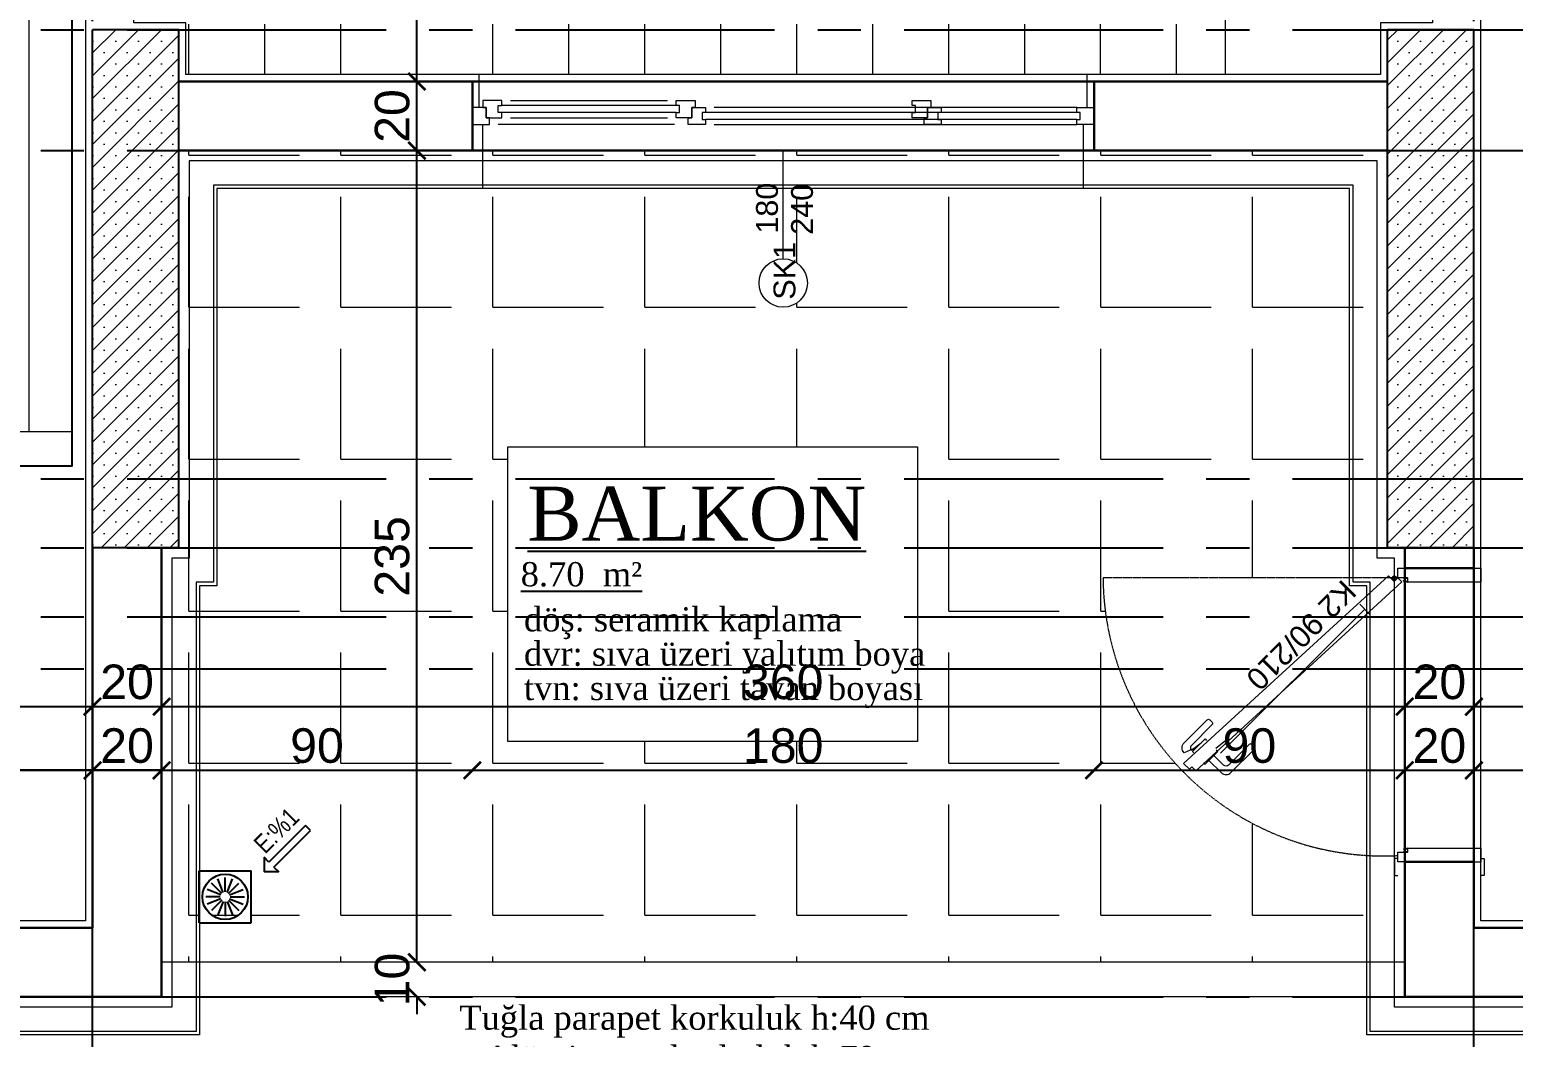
# Model space of a CAD drawing. Header units: millimetres. Extents: x 2778 to 13672, y 1832 to 5175.
# Drawn here: x 5573.4 to 6003, y 2608.5 to 2900.2 of the extents above; entities that cross this region are included whole.
import ezdxf

# ---------------------------------------------------------------- set-up
doc = ezdxf.new("R2010")
doc.units = ezdxf.units.MM
for name, pattern in [('CENTER2', [112.5, 75, -12.5, 12.5, -12.5]), ('DASHDOT2', [12.7, 6.35, -3.175, 0, -3.175]), ('DOTX2', [0.5, 0, -0.5])]:
    doc.linetypes.add(name, pattern=pattern)
for name, color, linetype in [('7-DCR-FRN', 8, 'Continuous'), ('Panel', 7, 'Continuous'), ('Yazi', 7, 'Continuous')]:
    doc.layers.add(name, color=color, linetype=linetype)
for name, color, linetype, lineweight in [('aks', 251, 'DASHDOT2', 35), ('duvar', 232, 'Continuous', 30), ('görünüş', 201, 'Continuous', 18), ('ince', 37, 'Continuous', 0), ('iz', 1, 'DOTX2', 20), ('kapı', 3, 'Continuous', 18), ('pencere', 4, 'Continuous', 18), ('sıva dış', 30, 'Continuous', 9), ('sıva iç', 21, 'Continuous', 0), ('tefriş', 252, 'Continuous', 5), ('yalıtım', 107, 'Continuous', 0), ('yazı', 11, 'Continuous', 20), ('z - tarama', 251, 'Continuous', 18), ('ölçü dış', 192, 'Continuous', 20), ('ÖLÇÜ İÇ', 7, 'Continuous', 9)]:
    doc.layers.add(name, color=color, linetype=linetype, lineweight=lineweight)
doc.styles.get("Standard").update_dxf_attribs({"font": 'arial.ttf'})
doc.styles.add('swis', font='swissc.ttf', dxfattribs={"height": 10})
doc.styles.add('Times roman', font='times.ttf')
doc.dimstyles.new('zulay iç ölçü', dxfattribs={"dimtxt": 10, "dimasz": 5, "dimexe": 0.18, "dimexo": 0, "dimgap": 2, "dimtad": 3, "dimdec": 0, "dimzin": 0, "dimdsep": 46, "dimtxsty": 'Standard', "dimblk": 'ARCHTICK', "dimcen": 0.09, "dimse1": 1, "dimse2": 1, "dimadec": 0, "dimazin": 0, "dimtfac": 1, "dimtdec": 0, "dimtix": 1, "dimtofl": 0, "dimtmove": 0, "dimatfit": 3, "dimldrblk": 'ARCHTICK', "dimfxl": 1, "dimtolj": 1, "dimtzin": 0, "dimarcsym": 0})
pattern_1 = [(45, (0, 0), (-3.314563, 3.314563), []), (45, (3.3146, 0), (-3.314563, 3.314563), [0, -4.6875])]

# ---------------------------------------------------------------- blocks, each defined once
blk = doc.blocks.new('IDE242Entity394')
at = {"layer": 'Panel', "linetype": 'Continuous', "lineweight": 5}
h = blk.add_hatch(dxfattribs=at)
h.set_pattern_fill('SACNCR', color=163, scale=50, style=0)
h.set_pattern_definition(pattern_1)
h.paths.add_polyline_path([(2440, 260), (2440, 410), (2465, 410), (2465, 260)])
blk = doc.blocks.new('IDE242Entity395')
at = {"layer": 'Panel', "color": 164, "linetype": 'Continuous', "lineweight": -3}
blk.add_lwpolyline([(2465, 260), (2440, 260)], dxfattribs=at)
blk = doc.blocks.new('IDE242Entity396')
at = {"layer": 'Panel', "color": 164, "linetype": 'Continuous', "lineweight": -3}
blk.add_lwpolyline([(2465, 260), (2465, 410)], dxfattribs=at)
blk = doc.blocks.new('IDE242Entity397')
at = {"layer": 'Panel', "color": 164, "linetype": 'Continuous', "lineweight": -3}
blk.add_lwpolyline([(2465, 410), (2440, 410)], dxfattribs=at)
blk = doc.blocks.new('IDE242Entity398')
at = {"layer": 'Panel', "color": 164, "linetype": 'Continuous', "lineweight": -3}
blk.add_lwpolyline([(2440, 260), (2440, 410)], dxfattribs=at)
blk = doc.blocks.new('IDE242Entity471')
at = {"layer": 'Panel', "linetype": 'Continuous', "lineweight": 5}
h = blk.add_hatch(dxfattribs=at)
h.set_pattern_fill('SACNCR', color=163, scale=50, style=0)
h.set_pattern_definition(pattern_1)
h.paths.add_polyline_path([(2815, 260), (2815, 410), (2840, 410), (2840, 260)])
blk = doc.blocks.new('IDE242Entity472')
at = {"layer": 'Panel', "color": 164, "linetype": 'Continuous', "lineweight": -3}
blk.add_lwpolyline([(2840, 260), (2815, 260)], dxfattribs=at)
blk = doc.blocks.new('IDE242Entity473')
at = {"layer": 'Panel', "color": 164, "linetype": 'Continuous', "lineweight": -3}
blk.add_lwpolyline([(2840, 260), (2840, 410)], dxfattribs=at)
blk = doc.blocks.new('IDE242Entity474')
at = {"layer": 'Panel', "color": 164, "linetype": 'Continuous', "lineweight": -3}
blk.add_lwpolyline([(2840, 410), (2815, 410)], dxfattribs=at)
blk = doc.blocks.new('IDE242Entity475')
at = {"layer": 'Panel', "color": 164, "linetype": 'Continuous', "lineweight": -3}
blk.add_lwpolyline([(2815, 260), (2815, 410)], dxfattribs=at)
blk = doc.blocks.new('sadsfsfsf')
at = {"layer": 'ince'}
for p, q in [((0.7, 0), (-0.7, 0)), ((0, 0.7), (0, -0.7))]:
    blk.add_line(p, q, dxfattribs=at)
for radius in [0.6, 0.45]:
    blk.add_circle((0, 0), radius, dxfattribs=at)
blk = doc.blocks.new('WER')
at = {"layer": 'duvar'}
for p, q in [((1010123.06, -373432.25), (1010103.06, -373432.25)), ((1010123.06, -373517.25), (1010103.06, -373517.25))]:
    blk.add_line(p, q, dxfattribs=at)
at = {"layer": 'ince'}
blk.add_line((1010091.45, -373444.09), (1010049.71, -373485.83), dxfattribs=at)
for points in [[(1010103.96, -373436.25), (1010103.96, -373435.3, 0.414214), (1010103.71, -373435.05), (1010102.66, -373435.05), (1010102.66, -373435.2, -0.170049), (1010102.81, -373435.14), (1010103.62, -373435.14, -0.414214), (1010103.87, -373435.39), (1010103.87, -373435.81, -0.482314), (1010103.56, -373436.05), (1010102.76, -373435.87, -0.112206), (1010102.66, -373435.82), (1010102.66, -373435.95)], [(1010044.08, -373482.78), (1010042.67, -373484.19), (1010039.14, -373485.66, -0.414214), (1010039.14, -373482.83), (1010045.85, -373476.11, -0.414214), (1010046.56, -373476.11), (1010047.27, -373476.82, -0.414214), (1010047.27, -373477.52), (1010041.26, -373483.53, 0.414214), (1010041.26, -373484.95)], [(1010047.76, -373486.45), (1010046.35, -373487.87), (1010049.88, -373491.4, 0.414214), (1010052.71, -373491.4), (1010059.43, -373484.69, 0.414214), (1010059.43, -373483.98), (1010058.72, -373483.27, 0.414214), (1010058.01, -373483.27), (1010052, -373489.28, -0.414214), (1010050.59, -373489.28)], [(1010103.96, -373514.2), (1010103.96, -373513.25), (1010102.66, -373513.55), (1010102.66, -373513.68, -0.112206), (1010102.76, -373513.63), (1010103.56, -373513.44, -0.482314), (1010103.87, -373513.69), (1010103.87, -373514.1, -0.414214), (1010103.62, -373514.35), (1010102.81, -373514.35, -0.170049), (1010102.66, -373514.3), (1010102.66, -373514.45), (1010103.71, -373514.45, 0.414214)]]:
    blk.add_lwpolyline(points, format="xyb", close=True, dxfattribs=at)
for points in [[(1010041.97, -373485.74), (1010041.55, -373485.31), (1010045.21, -373481.66), (1010045.63, -373482.08)], [(1010044.8, -373488.56), (1010045.23, -373488.99), (1010048.88, -373485.33), (1010048.46, -373484.91)]]:
    blk.add_lwpolyline(points, dxfattribs=at)
for points in [[(1010101.06, -373516.25), (1010100.31, -373516.25, 0.414214), (1010100.06, -373516.5), (1010100.06, -373521, 0.414214), (1010100.31, -373521.25), (1010101.06, -373521.25)], [(1010125.06, -373516.25), (1010125.81, -373516.25, -0.414214), (1010126.06, -373516.5), (1010126.06, -373521, -0.414214), (1010125.81, -373521.25), (1010125.06, -373521.25)]]:
    blk.add_lwpolyline(points, format="xyb", dxfattribs=at)
at = {"layer": 'iz', "ltscale": 0.1}
for p, q in [((1010103.06, -373432.25), (1010103.06, -373517.25)), ((1010123.06, -373432.25), (1010123.06, -373517.25)), ((1010101.06, -373435.05), (1010015.66, -373435.05))]:
    blk.add_line(p, q, dxfattribs=at)
blk.add_arc((1010096.92, -373434.29), 81.26, 180.5341, 272.9206, dxfattribs=at)
at = {"layer": 'kapı'}
for p, q in [((1010092.86, -373445.51), (1010090.03, -373442.68)), ((1010051.13, -373482.24), (1010048.3, -373484.41))]:
    blk.add_line(p, q, dxfattribs=at)
for points in [[(1010125.06, -373432.25), (1010125.06, -373436.25), (1010103.96, -373436.25), (1010103.96, -373435.3, 0.414214), (1010103.71, -373435.05), (1010101.06, -373435.05), (1010101.06, -373432.25), (1010101.06, -373432.25)], [(1010101.06, -373517.25), (1010101.06, -373514.45), (1010103.71, -373514.45, 0.414214), (1010103.96, -373514.2), (1010103.96, -373513.25), (1010125.06, -373513.25), (1010125.06, -373517.25)]]:
    blk.add_lwpolyline(points, format="xyb", dxfattribs=at)
blk.add_lwpolyline([(1010101.06, -373435.05), (1010100, -373436.11), (1010098.3, -373434.41), (1010038.97, -373488.74), (1010040.67, -373490.44), (1010041.38, -373489.73), (1010042.51, -373490.86), (1010102.19, -373436.18), (1010101.06, -373435.05)], dxfattribs=at)
at = {"layer": 'sıva iç'}
for p, q in [((1010101.06, -373432.25), (1010103.06, -373432.25)), ((1010123.06, -373432.25), (1010125.06, -373432.25)), ((1010103.06, -373517.25), (1010101.06, -373517.25)), ((1010123.06, -373517.25), (1010125.06, -373517.25))]:
    blk.add_line(p, q, dxfattribs=at)
at = {"layer": 'ölçü dış'}
blk.add_line((1010103.06, -373432.25), (1010123.06, -373432.25), dxfattribs=at)
at = {"layer": 'ince', "rotation": 270}
blk.add_blockref('sadsfsfsf', (1010100, -373435.05), dxfattribs=at)
at = {"layer": 'yazı'}
blk.add_text('K2 90/210', height=6.328, rotation=225, dxfattribs=at).set_placement((1010085.08, -373435.16))
blk = doc.blocks.new('FGFS')
at = {"layer": 'duvar'}
for p, q in [((857019.82, -390681.05), (857039.82, -390681.05)), ((857019.82, -390861.05), (857039.82, -390861.05))]:
    blk.add_line(p, q, dxfattribs=at)
at = {"layer": 'ince'}
for p, q in [((857027.32, -390739.55), (857027.32, -390688.55)), ((857029.32, -390692.05), (857029.32, -390737.55)), ((857034.32, -390692.05), (857034.32, -390737.55)), ((857027.32, -390751.05), (857027.32, -390856.05)), ((857032.32, -390856.05), (857032.32, -390751.05))]:
    blk.add_line(p, q, dxfattribs=at)
for points in [[(857030.82, -390740.05), (857030.82, -390689.55)], [(857032.82, -390740.05), (857032.82, -390689.55)], [(857028.82, -390856.05), (857028.82, -390748.55)], [(857030.82, -390856.05), (857030.82, -390748.55)]]:
    blk.add_lwpolyline(points, dxfattribs=at)
at = {"layer": 'iz', "ltscale": 0.1}
for p, q in [((857019.82, -390681.05), (857019.82, -390861.05)), ((857039.82, -390861.05), (857039.82, -390681.05))]:
    blk.add_line(p, q, dxfattribs=at)
at = {"layer": 'pencere'}
for points in [[(857027.32, -390681.05), (857027.32, -390686.05), (857029.32, -390686.05), (857029.32, -390685.05), (857032.32, -390685.05), (857032.32, -390681.05)], [(857030.82, -390748.55), (857030.82, -390747.55), (857028.82, -390747.55), (857028.82, -390748.55), (857027.32, -390748.55), (857027.32, -390743.55), (857029.32, -390743.55), (857029.32, -390744.55), (857032.32, -390744.55), (857032.32, -390748.55), (857030.82, -390748.55)], [(857030.82, -390816.84), (857030.82, -390815.84), (857028.82, -390815.84), (857028.82, -390816.84), (857027.32, -390816.84), (857027.32, -390811.84), (857029.32, -390811.84), (857029.32, -390812.84), (857032.32, -390812.84), (857032.32, -390816.84), (857030.82, -390816.84)], [(857027.32, -390861.05), (857027.32, -390856.05), (857027.32, -390856.05), (857028.82, -390856.05), (857028.82, -390857.05), (857030.82, -390857.05), (857030.82, -390856.05), (857032.32, -390856.05), (857032.32, -390856.05), (857032.32, -390861.05)]]:
    blk.add_lwpolyline(points, dxfattribs=at)
for points in [[(857032.32, -390684.05), (857032.32, -390685.05), (857029.32, -390685.05), (857029.32, -390689.55), (857030.82, -390689.55), (857030.82, -390688.55), (857032.82, -390688.55), (857032.82, -390689.55), (857034.32, -390689.55), (857034.32, -390684.05)], [(857032.32, -390745.55), (857032.32, -390744.55), (857029.32, -390744.55), (857029.32, -390740.05), (857030.82, -390740.05), (857030.82, -390741.05), (857032.82, -390741.05), (857032.82, -390740.05), (857034.32, -390740.05), (857034.32, -390745.55)], [(857032.32, -390813.84), (857032.32, -390812.84), (857029.32, -390812.84), (857029.32, -390808.35), (857030.82, -390808.35), (857030.82, -390809.35), (857032.82, -390809.35), (857032.82, -390808.35), (857034.32, -390808.35), (857034.32, -390813.84)]]:
    blk.add_lwpolyline(points, close=True, dxfattribs=at)
at = {"layer": 'sıva dış'}
for p, q in [((857008.82, -390684.05), (857027.32, -390684.05)), ((857008.82, -390858.05), (857027.32, -390858.05))]:
    blk.add_line(p, q, dxfattribs=at)
at = {"layer": 'sıva iç'}
for p, q in [((857032.32, -390683.05), (857041.82, -390683.05)), ((857032.32, -390859.05), (857041.82, -390859.05))]:
    blk.add_line(p, q, dxfattribs=at)
at = {"layer": 'yazı'}
blk.add_line((856988.47, -390771.05), (857019.82, -390771.05), dxfattribs=at)
blk.add_circle((856981.47, -390771.05), 7, dxfattribs=at)
for s, p in [('180', (856995.76, -390769.51)), ('SK1', (856976.65, -390774.58)), ('240', (856995.44, -390779.66))]:
    blk.add_text(s, height=6.328, dxfattribs=at).set_placement(p)
blk = doc.blocks.new('eğim çizgisi')
at = {"layer": 'Yazi'}
for p, q in [((1343.11, 4120.2), (1332.51, 4109.59)), ((1344.53, 4118.78), (1343.11, 4120.2)), ((1333.92, 4108.18), (1344.53, 4118.78)), ((1331.09, 4111.01), (1331.09, 4106.76)), ((1332.51, 4109.59), (1331.09, 4111.01)), ((1333.92, 4108.18), (1335.34, 4106.76)), ((1312.34, 4092.04), (1312.34, 4107.04)), ((1312.34, 4107.04), (1327.34, 4107.04)), ((1318.85, 4100.54), (1315.87, 4103.52)), ((1319.31, 4100.84), (1317.69, 4104.74)), ((1319.84, 4100.95), (1319.84, 4105.17)), ((1320.38, 4100.84), (1322, 4104.74)), ((1320.84, 4100.54), (1323.82, 4103.52)), ((1327.34, 4092.04), (1327.34, 4107.04)), ((1335.34, 4106.76), (1331.09, 4106.76)), ((1318.44, 4099.54), (1314.22, 4099.54)), ((1318.54, 4100.08), (1314.65, 4101.7)), ((1318.54, 4099.01), (1314.65, 4097.39)), ((1321.14, 4100.08), (1325.04, 4101.7)), ((1321.14, 4099.01), (1325.04, 4097.39)), ((1321.25, 4099.54), (1325.47, 4099.54)), ((1318.85, 4098.55), (1315.87, 4095.57)), ((1319.31, 4098.24), (1317.69, 4094.35)), ((1319.84, 4098.14), (1319.84, 4093.92)), ((1320.38, 4098.24), (1322, 4094.35)), ((1320.84, 4098.55), (1323.82, 4095.57)), ((1312.34, 4092.04), (1327.34, 4092.04))]:
    blk.add_line(p, q, dxfattribs=at)
blk.add_circle((1319.84, 4099.54), 6.56, dxfattribs=at)
at = {"layer": 'Yazi', "style": 'swis'}
blk.add_text('E:%%%1', height=5.335, rotation=45, dxfattribs=at).set_placement((1331.42, 4111.73))
blk = doc.blocks.new('*U27')
at = {"layer": '7-DCR-FRN'}
blk.add_lwpolyline([(0, 10), (160, 10), (160, 75), (0, 75)], close=True, dxfattribs=at)
at = {"layer": '7-DCR-FRN', "lineweight": 9, "flags": 128}
blk.add_lwpolyline([(0, 10), (160, 10), (160, 75), (0, 75)], close=True, dxfattribs=at)
blk.add_lwpolyline([(0, 10), (160, 10), (160, 75), (0, 75)], close=True, dxfattribs=at)
for points in [[(10, 55), (10, 75)], [(150, 75), (150, 75), (150, 55), (150, 55)], [(150, 62.5), (10, 62.5)], [(150, 55), (10, 55)], [(15, 55), (15, 10)], [(80, 10), (80, 55)], [(145, 55), (145, 10)]]:
    blk.add_lwpolyline(points, dxfattribs=at)
blk = doc.blocks.new('_ArchTick')
at = {"color": 0, "linetype": 'ByBlock', "const_width": 0.15}
blk.add_lwpolyline([(-0.5, -0.5), (0.5, 0.5)], dxfattribs=at)
blk = doc.blocks.new('*D2417')
at = {"layer": 'Defpoints', "color": 0, "transparency": 16777216}
for p in [(5611.58, 2693.01), (4706.58, 2685.8), (4706.58, 2640.23)]:
    blk.add_point(p, dxfattribs=at)
at = {"layer": 'ÖLÇÜ İÇ', "color": 0, "lineweight": -2, "transparency": 16777216}
blk.add_line((5611.58, 2685.8), (4706.58, 2685.8), dxfattribs=at)
at = {"layer": 'ÖLÇÜ İÇ', "color": 0, "lineweight": -2, "transparency": 16777216, "xscale": 5, "yscale": 5, "zscale": 5, "rotation": 180}
blk.add_blockref('_ArchTick', (4706.58, 2685.8), dxfattribs=at)
at = {"layer": 'ÖLÇÜ İÇ', "color": 0, "lineweight": -2, "transparency": 16777216, "xscale": 5, "yscale": 5, "zscale": 5}
blk.add_blockref('_ArchTick', (5611.58, 2685.8), dxfattribs=at)
at = {"layer": 'ÖLÇÜ İÇ', "color": 0, "transparency": 16777216, "insert": (5159.08, 2692.9), "char_height": 10, "attachment_point": 5}
blk.add_mtext('\\A1;905', dxfattribs=at)
blk = doc.blocks.new('*D2427')
at = {"layer": 'Defpoints', "color": 0, "transparency": 16777216}
for p in [(5591.58, 2685.8), (5591.58, 2685.8), (5511.58, 2640.23)]:
    blk.add_point(p, dxfattribs=at)
at = {"layer": 'ÖLÇÜ İÇ', "color": 0, "lineweight": -2, "transparency": 16777216}
blk.add_line((5511.58, 2685.8), (5591.58, 2685.8), dxfattribs=at)
at = {"layer": 'ÖLÇÜ İÇ', "color": 0, "lineweight": -2, "transparency": 16777216, "xscale": 5, "yscale": 5, "zscale": 5, "rotation": 180}
blk.add_blockref('_ArchTick', (5511.58, 2685.8), dxfattribs=at)
at = {"layer": 'ÖLÇÜ İÇ', "color": 0, "lineweight": -2, "transparency": 16777216, "xscale": 5, "yscale": 5, "zscale": 5}
blk.add_blockref('_ArchTick', (5591.58, 2685.8), dxfattribs=at)
at = {"layer": 'ÖLÇÜ İÇ', "color": 0, "transparency": 16777216, "insert": (5551.58, 2692.9), "char_height": 10, "attachment_point": 5}
blk.add_mtext('\\A1;80', dxfattribs=at)
blk = doc.blocks.new('*D2428')
at = {"layer": 'Defpoints', "color": 0, "transparency": 16777216}
for p in [(5591.58, 2685.8), (5611.58, 2685.8), (5611.58, 2685.23)]:
    blk.add_point(p, dxfattribs=at)
at = {"layer": 'ÖLÇÜ İÇ', "color": 0, "lineweight": -2, "transparency": 16777216}
blk.add_line((5591.58, 2685.8), (5611.58, 2685.8), dxfattribs=at)
at = {"layer": 'ÖLÇÜ İÇ', "color": 0, "lineweight": -2, "transparency": 16777216, "xscale": 5, "yscale": 5, "zscale": 5, "rotation": 180}
blk.add_blockref('_ArchTick', (5591.58, 2685.8), dxfattribs=at)
at = {"layer": 'ÖLÇÜ İÇ', "color": 0, "lineweight": -2, "transparency": 16777216, "xscale": 5, "yscale": 5, "zscale": 5}
blk.add_blockref('_ArchTick', (5611.58, 2685.8), dxfattribs=at)
at = {"layer": 'ÖLÇÜ İÇ', "color": 0, "transparency": 16777216, "insert": (5601.58, 2692.9), "char_height": 10, "attachment_point": 5}
blk.add_mtext('\\A1;20', dxfattribs=at)
blk = doc.blocks.new('*D2429')
at = {"layer": 'Defpoints', "color": 0, "transparency": 16777216}
for p in [(5701.58, 2865.23), (5611.58, 2685.23), (5701.58, 2685.8)]:
    blk.add_point(p, dxfattribs=at)
at = {"layer": 'ÖLÇÜ İÇ', "color": 0, "lineweight": -2, "transparency": 16777216}
blk.add_line((5611.58, 2685.8), (5701.58, 2685.8), dxfattribs=at)
at = {"layer": 'ÖLÇÜ İÇ', "color": 0, "lineweight": -2, "transparency": 16777216, "xscale": 5, "yscale": 5, "zscale": 5, "rotation": 180}
blk.add_blockref('_ArchTick', (5611.58, 2685.8), dxfattribs=at)
at = {"layer": 'ÖLÇÜ İÇ', "color": 0, "lineweight": -2, "transparency": 16777216, "xscale": 5, "yscale": 5, "zscale": 5}
blk.add_blockref('_ArchTick', (5701.58, 2685.8), dxfattribs=at)
at = {"layer": 'ÖLÇÜ İÇ', "color": 0, "transparency": 16777216, "insert": (5656.58, 2692.9), "char_height": 10, "attachment_point": 5}
blk.add_mtext('\\A1;90', dxfattribs=at)
blk = doc.blocks.new('*D2430')
at = {"layer": 'Defpoints', "color": 0, "transparency": 16777216}
for p in [(5701.58, 2865.23), (5881.58, 2865.23), (5881.58, 2685.8)]:
    blk.add_point(p, dxfattribs=at)
at = {"layer": 'ÖLÇÜ İÇ', "color": 0, "lineweight": -2, "transparency": 16777216}
blk.add_line((5701.58, 2685.8), (5881.58, 2685.8), dxfattribs=at)
at = {"layer": 'ÖLÇÜ İÇ', "color": 0, "lineweight": -2, "transparency": 16777216, "xscale": 5, "yscale": 5, "zscale": 5, "rotation": 180}
blk.add_blockref('_ArchTick', (5701.58, 2685.8), dxfattribs=at)
at = {"layer": 'ÖLÇÜ İÇ', "color": 0, "lineweight": -2, "transparency": 16777216, "xscale": 5, "yscale": 5, "zscale": 5}
blk.add_blockref('_ArchTick', (5881.58, 2685.8), dxfattribs=at)
at = {"layer": 'ÖLÇÜ İÇ', "color": 0, "transparency": 16777216, "insert": (5791.58, 2692.9), "char_height": 10, "attachment_point": 5}
blk.add_mtext('\\A1;180', dxfattribs=at)
blk = doc.blocks.new('*D2431')
at = {"layer": 'Defpoints', "color": 0, "transparency": 16777216}
for p in [(5881.58, 2865.23), (5971.58, 2685.8), (5971.58, 2685.8)]:
    blk.add_point(p, dxfattribs=at)
at = {"layer": 'ÖLÇÜ İÇ', "color": 0, "lineweight": -2, "transparency": 16777216}
blk.add_line((5881.58, 2685.8), (5971.58, 2685.8), dxfattribs=at)
at = {"layer": 'ÖLÇÜ İÇ', "color": 0, "lineweight": -2, "transparency": 16777216, "xscale": 5, "yscale": 5, "zscale": 5, "rotation": 180}
blk.add_blockref('_ArchTick', (5881.58, 2685.8), dxfattribs=at)
at = {"layer": 'ÖLÇÜ İÇ', "color": 0, "lineweight": -2, "transparency": 16777216, "xscale": 5, "yscale": 5, "zscale": 5}
blk.add_blockref('_ArchTick', (5971.58, 2685.8), dxfattribs=at)
at = {"layer": 'ÖLÇÜ İÇ', "color": 0, "transparency": 16777216, "insert": (5926.58, 2692.9), "char_height": 10, "attachment_point": 5}
blk.add_mtext('\\A1;90', dxfattribs=at)
blk = doc.blocks.new('*D2432')
at = {"layer": 'Defpoints', "color": 0, "transparency": 16777216}
for p in [(5971.58, 2685.8), (5991.58, 2685.8), (5991.58, 2685.8)]:
    blk.add_point(p, dxfattribs=at)
at = {"layer": 'ÖLÇÜ İÇ', "color": 0, "lineweight": -2, "transparency": 16777216}
blk.add_line((5971.58, 2685.8), (5991.58, 2685.8), dxfattribs=at)
at = {"layer": 'ÖLÇÜ İÇ', "color": 0, "lineweight": -2, "transparency": 16777216, "xscale": 5, "yscale": 5, "zscale": 5, "rotation": 180}
blk.add_blockref('_ArchTick', (5971.58, 2685.8), dxfattribs=at)
at = {"layer": 'ÖLÇÜ İÇ', "color": 0, "lineweight": -2, "transparency": 16777216, "xscale": 5, "yscale": 5, "zscale": 5}
blk.add_blockref('_ArchTick', (5991.58, 2685.8), dxfattribs=at)
at = {"layer": 'ÖLÇÜ İÇ', "color": 0, "transparency": 16777216, "insert": (5981.58, 2692.9), "char_height": 10, "attachment_point": 5}
blk.add_mtext('\\A1;20', dxfattribs=at)
blk = doc.blocks.new('*D2433')
at = {"layer": 'Defpoints', "color": 0, "transparency": 16777216}
for p in [(5991.58, 2685.8), (6101.58, 2685.8), (6101.58, 2640.23)]:
    blk.add_point(p, dxfattribs=at)
at = {"layer": 'ÖLÇÜ İÇ', "color": 0, "lineweight": -2, "transparency": 16777216}
blk.add_line((5991.58, 2685.8), (6101.58, 2685.8), dxfattribs=at)
at = {"layer": 'ÖLÇÜ İÇ', "color": 0, "lineweight": -2, "transparency": 16777216, "xscale": 5, "yscale": 5, "zscale": 5, "rotation": 180}
blk.add_blockref('_ArchTick', (5991.58, 2685.8), dxfattribs=at)
at = {"layer": 'ÖLÇÜ İÇ', "color": 0, "lineweight": -2, "transparency": 16777216, "xscale": 5, "yscale": 5, "zscale": 5}
blk.add_blockref('_ArchTick', (6101.58, 2685.8), dxfattribs=at)
at = {"layer": 'ÖLÇÜ İÇ', "color": 0, "transparency": 16777216, "insert": (6046.58, 2692.9), "char_height": 10, "attachment_point": 5}
blk.add_mtext('\\A1;110', dxfattribs=at)
blk = doc.blocks.new('*D2442')
at = {"layer": 'Defpoints', "color": 0, "transparency": 16777216}
for p in [(5251.58, 2704.24), (5591.58, 2704.24), (5591.58, 2704.24)]:
    blk.add_point(p, dxfattribs=at)
at = {"layer": 'ÖLÇÜ İÇ', "color": 0, "lineweight": -2, "transparency": 16777216}
blk.add_line((5251.58, 2704.24), (5591.58, 2704.24), dxfattribs=at)
at = {"layer": 'ÖLÇÜ İÇ', "color": 0, "lineweight": -2, "transparency": 16777216, "xscale": 5, "yscale": 5, "zscale": 5, "rotation": 180}
blk.add_blockref('_ArchTick', (5251.58, 2704.24), dxfattribs=at)
at = {"layer": 'ÖLÇÜ İÇ', "color": 0, "lineweight": -2, "transparency": 16777216, "xscale": 5, "yscale": 5, "zscale": 5}
blk.add_blockref('_ArchTick', (5591.58, 2704.24), dxfattribs=at)
at = {"layer": 'ÖLÇÜ İÇ', "color": 0, "transparency": 16777216, "insert": (5421.58, 2711.35), "char_height": 10, "attachment_point": 5}
blk.add_mtext('\\A1;340', dxfattribs=at)
blk = doc.blocks.new('*D2443')
at = {"layer": 'Defpoints', "color": 0, "transparency": 16777216}
for p in [(5591.58, 2704.24), (5611.58, 2704.24), (5611.58, 2704.24)]:
    blk.add_point(p, dxfattribs=at)
at = {"layer": 'ÖLÇÜ İÇ', "color": 0, "lineweight": -2, "transparency": 16777216}
blk.add_line((5591.58, 2704.24), (5611.58, 2704.24), dxfattribs=at)
at = {"layer": 'ÖLÇÜ İÇ', "color": 0, "lineweight": -2, "transparency": 16777216, "xscale": 5, "yscale": 5, "zscale": 5, "rotation": 180}
blk.add_blockref('_ArchTick', (5591.58, 2704.24), dxfattribs=at)
at = {"layer": 'ÖLÇÜ İÇ', "color": 0, "lineweight": -2, "transparency": 16777216, "xscale": 5, "yscale": 5, "zscale": 5}
blk.add_blockref('_ArchTick', (5611.58, 2704.24), dxfattribs=at)
at = {"layer": 'ÖLÇÜ İÇ', "color": 0, "transparency": 16777216, "insert": (5601.58, 2711.35), "char_height": 10, "attachment_point": 5}
blk.add_mtext('\\A1;20', dxfattribs=at)
blk = doc.blocks.new('*D2444')
at = {"layer": 'Defpoints', "color": 0, "transparency": 16777216}
for p in [(5611.58, 2704.24), (5971.58, 2704.24), (5971.58, 2704.24)]:
    blk.add_point(p, dxfattribs=at)
at = {"layer": 'ÖLÇÜ İÇ', "color": 0, "lineweight": -2, "transparency": 16777216}
blk.add_line((5611.58, 2704.24), (5971.58, 2704.24), dxfattribs=at)
at = {"layer": 'ÖLÇÜ İÇ', "color": 0, "lineweight": -2, "transparency": 16777216, "xscale": 5, "yscale": 5, "zscale": 5, "rotation": 180}
blk.add_blockref('_ArchTick', (5611.58, 2704.24), dxfattribs=at)
at = {"layer": 'ÖLÇÜ İÇ', "color": 0, "lineweight": -2, "transparency": 16777216, "xscale": 5, "yscale": 5, "zscale": 5}
blk.add_blockref('_ArchTick', (5971.58, 2704.24), dxfattribs=at)
at = {"layer": 'ÖLÇÜ İÇ', "color": 0, "transparency": 16777216, "insert": (5791.58, 2711.35), "char_height": 10, "attachment_point": 5}
blk.add_mtext('\\A1;360', dxfattribs=at)
blk = doc.blocks.new('*D2445')
at = {"layer": 'Defpoints', "color": 0, "transparency": 16777216}
for p in [(5971.58, 2704.24), (5991.58, 2704.24), (5991.58, 2701.82)]:
    blk.add_point(p, dxfattribs=at)
at = {"layer": 'ÖLÇÜ İÇ', "color": 0, "lineweight": -2, "transparency": 16777216}
blk.add_line((5971.58, 2704.24), (5991.58, 2704.24), dxfattribs=at)
at = {"layer": 'ÖLÇÜ İÇ', "color": 0, "lineweight": -2, "transparency": 16777216, "xscale": 5, "yscale": 5, "zscale": 5, "rotation": 180}
blk.add_blockref('_ArchTick', (5971.58, 2704.24), dxfattribs=at)
at = {"layer": 'ÖLÇÜ İÇ', "color": 0, "lineweight": -2, "transparency": 16777216, "xscale": 5, "yscale": 5, "zscale": 5}
blk.add_blockref('_ArchTick', (5991.58, 2704.24), dxfattribs=at)
at = {"layer": 'ÖLÇÜ İÇ', "color": 0, "transparency": 16777216, "insert": (5981.58, 2711.35), "char_height": 10, "attachment_point": 5}
blk.add_mtext('\\A1;20', dxfattribs=at)
blk = doc.blocks.new('*D2446')
at = {"layer": 'Defpoints', "color": 0, "transparency": 16777216}
for p in [(6391.58, 2704.24), (6391.58, 2704.24), (5991.58, 2701.82)]:
    blk.add_point(p, dxfattribs=at)
at = {"layer": 'ÖLÇÜ İÇ', "color": 0, "lineweight": -2, "transparency": 16777216}
blk.add_line((5991.58, 2704.24), (6391.58, 2704.24), dxfattribs=at)
at = {"layer": 'ÖLÇÜ İÇ', "color": 0, "lineweight": -2, "transparency": 16777216, "xscale": 5, "yscale": 5, "zscale": 5, "rotation": 180}
blk.add_blockref('_ArchTick', (5991.58, 2704.24), dxfattribs=at)
at = {"layer": 'ÖLÇÜ İÇ', "color": 0, "lineweight": -2, "transparency": 16777216, "xscale": 5, "yscale": 5, "zscale": 5}
blk.add_blockref('_ArchTick', (6391.58, 2704.24), dxfattribs=at)
at = {"layer": 'ÖLÇÜ İÇ', "color": 0, "transparency": 16777216, "insert": (6191.58, 2711.35), "char_height": 10, "attachment_point": 5}
blk.add_mtext('\\A1;400', dxfattribs=at)
blk = doc.blocks.new('*D2524')
at = {"layer": 'Defpoints', "color": 0, "transparency": 16777216}
for p in [(5685.49, 2630.23), (5686.83, 2630.23), (5686.83, 2620.23)]:
    blk.add_point(p, dxfattribs=at)
at = {"layer": 'ÖLÇÜ İÇ', "color": 0, "lineweight": -2, "transparency": 16777216}
for p, q in [((5685.49, 2630.23), (5685.49, 2635.23)), ((5685.49, 2620.23), (5685.49, 2615.23))]:
    blk.add_line(p, q, dxfattribs=at)
at = {"layer": 'ÖLÇÜ İÇ', "color": 0, "lineweight": -2, "transparency": 16777216, "xscale": 5, "yscale": 5, "zscale": 5}
for p, rotation in [((5685.49, 2630.23), 270), ((5685.49, 2620.23), 90)]:
    blk.add_blockref('_ArchTick', p, dxfattribs=dict(at, rotation=rotation))
at = {"layer": 'ÖLÇÜ İÇ', "color": 0, "transparency": 16777216, "insert": (5678.39, 2625.23), "char_height": 10, "attachment_point": 5, "rotation": 90}
blk.add_mtext('\\A1;10', dxfattribs=at)
blk = doc.blocks.new('*D2525')
at = {"layer": 'Defpoints', "color": 0, "transparency": 16777216}
for p in [(5685.49, 2865.23), (5685.49, 2865.23), (5686.83, 2630.23)]:
    blk.add_point(p, dxfattribs=at)
at = {"layer": 'ÖLÇÜ İÇ', "color": 0, "lineweight": -2, "transparency": 16777216}
blk.add_line((5685.49, 2630.23), (5685.49, 2865.23), dxfattribs=at)
at = {"layer": 'ÖLÇÜ İÇ', "color": 0, "lineweight": -2, "transparency": 16777216, "xscale": 5, "yscale": 5, "zscale": 5}
for p, rotation in [((5685.49, 2865.23), 90), ((5685.49, 2630.23), 270)]:
    blk.add_blockref('_ArchTick', p, dxfattribs=dict(at, rotation=rotation))
at = {"layer": 'ÖLÇÜ İÇ', "color": 0, "transparency": 16777216, "insert": (5678.38, 2747.73), "char_height": 10, "attachment_point": 5, "rotation": 90}
blk.add_mtext('\\A1;235', dxfattribs=at)
blk = doc.blocks.new('*D2526')
at = {"layer": 'Defpoints', "color": 0, "transparency": 16777216}
for p in [(5685.49, 2885.23), (5685.49, 2885.23), (5685.49, 2865.23)]:
    blk.add_point(p, dxfattribs=at)
at = {"layer": 'ÖLÇÜ İÇ', "color": 0, "lineweight": -2, "transparency": 16777216}
blk.add_line((5685.49, 2865.23), (5685.49, 2885.23), dxfattribs=at)
at = {"layer": 'ÖLÇÜ İÇ', "color": 0, "lineweight": -2, "transparency": 16777216, "xscale": 5, "yscale": 5, "zscale": 5}
for p, rotation in [((5685.49, 2885.23), 90), ((5685.49, 2865.23), 270)]:
    blk.add_blockref('_ArchTick', p, dxfattribs=dict(at, rotation=rotation))
at = {"layer": 'ÖLÇÜ İÇ', "color": 0, "transparency": 16777216, "insert": (5678.39, 2875.23), "char_height": 10, "attachment_point": 5, "rotation": 90}
blk.add_mtext('\\A1;20', dxfattribs=at)
blk = doc.blocks.new('*D2527')
at = {"layer": 'Defpoints', "color": 0, "transparency": 16777216}
for p in [(5685.49, 3345.23), (5685.49, 3345.23), (5685.49, 2885.23)]:
    blk.add_point(p, dxfattribs=at)
at = {"layer": 'ÖLÇÜ İÇ', "color": 0, "lineweight": -2, "transparency": 16777216}
blk.add_line((5685.49, 2885.23), (5685.49, 3345.23), dxfattribs=at)
at = {"layer": 'ÖLÇÜ İÇ', "color": 0, "lineweight": -2, "transparency": 16777216, "xscale": 5, "yscale": 5, "zscale": 5}
for p, rotation in [((5685.49, 3345.23), 90), ((5685.49, 2885.23), 270)]:
    blk.add_blockref('_ArchTick', p, dxfattribs=dict(at, rotation=rotation))
at = {"layer": 'ÖLÇÜ İÇ', "color": 0, "transparency": 16777216, "insert": (5678.39, 3115.23), "char_height": 10, "attachment_point": 5, "rotation": 90}
blk.add_mtext('\\A1;460', dxfattribs=at)

msp = doc.modelspace()

# ---------------------------------------------------------------- hatches: boundary and pattern name
at = {"layer": 'z - tarama'}
h = msp.add_hatch(dxfattribs=at)
h.set_pattern_fill('ANGLE', color=252, scale=80, style=0)
h.set_pattern_definition([(0, (-1057024.51, 410259.85), (0, 22), [16, -6]), (90, (-1057024.51, 410259.85), (-22, 1e-15), [16, -6])])
h.paths.add_polyline_path([(5734.9, 3295.23), (5698.51, 3295.23, 0.148857), (5714.08, 3342.49, 0.416778), (5714.33, 3342.23), (5719.08, 3342.23), (5719.08, 3343.23), (5734.9, 3343.23)])
h.paths.add_polyline_path([(5768.62, 3280.53), (5791.2, 3280.53), (5791.2, 3282.33), (5789.36, 3282.33), (5789.36, 3283.23), (5795.97, 3283.23), (5795.97, 3282.33), (5794.12, 3282.33), (5794.12, 3280.53), (5803.14, 3280.53), (5803.14, 3282.33), (5801.29, 3282.33), (5801.29, 3283.23), (5824.9, 3283.23), (5919.58, 3283.23), (5919.58, 3250.23), (5618.58, 3250.23), (5618.58, 3295.23), (5627.88, 3295.23), (5627.88, 3257.83, 0.191599), (5686.55, 3281.18), (5686.57, 3281.15), (5688.27, 3282.85, 0.047156), (5698.51, 3295.23), (5734.9, 3295.23), (5734.9, 3283.23), (5770.46, 3283.23), (5770.46, 3282.33), (5768.62, 3282.33)])
h.paths.add_polyline_path([(5672.49, 3295.23), (5618.58, 3295.23), (5618.58, 3343.23), (5621.08, 3343.23), (5621.08, 3342.48, 0.414214), (5621.33, 3342.23), (5625.83, 3342.23, 0.414214), (5626.08, 3342.48), (5626.08, 3343.23), (5627.88, 3343.23), (5628.94, 3342.17), (5627.25, 3340.48)])
h.paths.add_polyline_path([(5627.88, 3342.62), (5627.88, 3342.77, -0.414214), (5628.48, 3342.17), (5628.33, 3342.17, 0.414214)], flags=16)
h.paths.add_polyline_path([(5914.58, 3205.23), (5618.58, 3205.23), (5618.58, 3250.23), (5919.58, 3250.23), (5919.58, 3233.74), (5918.2, 3233.74), (5918.2, 3245.17), (5914.58, 3245.17)])
h.paths.add_polyline_path([(5919.58, 3042.75), (5917.67, 3042.75, 0.414214), (5917.17, 3042.25), (5917.17, 3013.25, 0.414214), (5917.67, 3012.75), (5919.58, 3012.75), (5919.58, 2979.39), (5917.67, 2979.39, 0.414214), (5917.17, 2978.89), (5917.17, 2949.89, 0.414214), (5917.67, 2949.39), (5919.58, 2949.39), (5919.58, 2887.23), (5618.58, 2887.23), (5618.58, 2902.23), (5603.58, 2902.23), (5603.58, 2979.57), (5623.58, 2979.57), (5625.05, 2949.5), (5662.11, 2949.51), (5663.58, 2979.57), (5688.58, 2979.57), (5690.05, 2949.51), (5727.11, 2949.51), (5728.58, 2979.58), (5743.58, 2979.58), (5743.58, 3049.58), (5728.58, 3049.58), (5727.11, 3079.64), (5690.04, 3079.64), (5688.58, 3049.57), (5663.58, 3049.57), (5662.11, 3079.64), (5625.04, 3079.64), (5623.58, 3049.57), (5603.58, 3049.57), (5603.58, 3203.23), (5618.58, 3203.23), (5618.58, 3205.23), (5914.58, 3205.23), (5914.58, 3196.6), (5918.2, 3196.6), (5918.2, 3205.23), (5919.58, 3205.23)])
h.paths.add_polyline_path([(5736.27, 3123.07), (5844.5, 3123.07), (5844.5, 3189.5), (5736.27, 3189.5)], flags=16)
h.paths.add_polyline_path([(5627.99, 3325.02), (5661.55, 3291.46), (5668.26, 3298.18), (5634.7, 3331.74)], flags=9)
h.paths.add_polyline_path([(5735.29, 3144.14), (5796.09, 3144.14), (5796.09, 3130.34), (5735.29, 3130.34)], flags=24)
h.paths.add_polyline_path([(5737.75, 3160.81), (5771.15, 3160.81), (5771.15, 3152.01), (5737.75, 3152.01)], flags=8)
h.paths.add_polyline_path([(5737.01, 3172.09), (5815.12, 3172.09), (5815.12, 3160.49), (5737.01, 3160.49)], flags=8)
h.paths.add_polyline_path([(5737.35, 3188.53), (5832.96, 3188.53), (5832.96, 3176.9), (5737.35, 3176.9)], flags=8)
h.paths.add_polyline_path([(5737.35, 3180.33), (5826.81, 3180.33), (5826.81, 3168.7), (5737.35, 3168.7)], flags=8)
at = {"layer": 'z - tarama', "true_color": 0x000000}
h = msp.add_hatch(dxfattribs=at)
h.set_pattern_fill('ANGLE', color=18, scale=160, style=0)
h.set_pattern_definition([(0, (-1057024.51, 410259.85), (0, 44), [32, -12]), (90, (-1057024.51, 410259.85), (-44, 3e-15), [32, -12])])
h.paths.add_polyline_path([(5791.58, 2865.23), (5881.58, 2865.23), (5966.58, 2865.23), (5966.58, 2770.23), (5830.48, 2770.23), (5830.48, 2779.5), (5711.85, 2779.5), (5711.85, 2770.23), (5616.58, 2770.23), (5616.58, 2865.23)])
h.paths.add_polyline_path([(5798.58, 2826.88, 1), (5784.58, 2826.88, 1)], flags=16)
h.paths.add_polyline_path([(5711.85, 2750.23), (5616.58, 2750.23), (5616.58, 2770.23), (5711.85, 2770.23)])
h.paths.add_polyline_path([(5711.85, 2730.23), (5611.58, 2730.23), (5611.58, 2750.23), (5711.85, 2750.23)])
h.paths.add_polyline_path([(5711.85, 2715.23), (5611.58, 2715.23), (5611.58, 2730.23), (5711.85, 2730.23)])
h.paths.add_polyline_path([(5711.85, 2694.13), (5830.48, 2694.13), (5830.48, 2715.23), (5888.81, 2715.23, 0.332102), (5969.58, 2661.12), (5969.58, 2660.32), (5968.58, 2660.32), (5968.58, 2655.32), (5968.83, 2655.32, -0.414214), (5968.58, 2655.57), (5968.58, 2660.07, -1), (5969.08, 2660.07), (5969.58, 2659.32), (5971.58, 2659.32), (5971.58, 2630.23), (5611.58, 2630.23), (5611.58, 2715.23), (5711.85, 2715.23)])
h.paths.add_polyline_path([(5653.27, 2669.83), (5642.66, 2659.22), (5641.25, 2660.63), (5641.25, 2656.39), (5645.49, 2656.39), (5644.07, 2657.8), (5654.68, 2668.41)], flags=16)
h.paths.add_polyline_path([(5637.5, 2656.67), (5622.5, 2656.67), (5622.5, 2641.67), (5637.5, 2641.67)], flags=16)
h.paths.add_polyline_path([(5623.43, 2649.17, 1), (5636.56, 2649.17, 1)], flags=0)
h.paths.add_polyline_path([(5888.81, 2715.23), (5830.48, 2715.23), (5830.48, 2730.23), (5885.07, 2730.23, 0.047662)])
h.paths.add_polyline_path([(5885.07, 2730.23), (5830.48, 2730.23), (5830.48, 2750.23), (5971.58, 2750.23), (5971.58, 2744.32), (5969.58, 2744.32), (5969.58, 2741.52), (5969.12, 2741.52, 1), (5967.92, 2741.52), (5967.46, 2741.52), (5966.82, 2742.15), (5966.13, 2741.52), (5884.18, 2741.52, 0.034858)])
h.paths.add_polyline_path([(5966.58, 2750.23), (5830.48, 2750.23), (5830.48, 2770.23), (5966.58, 2770.23)])
h.paths.add_polyline_path([(5791.54, 2839.6), (5791.54, 2856.47), (5801.03, 2856.47), (5801.03, 2839.6)], flags=24)
h.paths.add_polyline_path([(5781.38, 2839.28), (5781.38, 2858.26), (5790.87, 2858.26), (5790.87, 2839.28)], flags=24)
h.paths.add_polyline_path([(5786.46, 2820.48), (5786.46, 2838.41), (5795.95, 2838.41), (5795.95, 2820.48)], flags=24)
h.paths.add_polyline_path([(5635.84, 2665.16), (5647.49, 2676.81), (5653.29, 2671), (5641.64, 2659.36)], flags=24)
h.paths.add_polyline_path([(5714.17, 2752.16), (5808.94, 2752.16), (5808.94, 2738.08), (5714.17, 2738.08)], flags=9)
h.paths.add_polyline_path([(5713.79, 2736.49), (5751.73, 2736.49), (5751.73, 2725.81), (5713.79, 2725.81)], flags=9)
h.paths.add_polyline_path([(5713.52, 2725.64), (5817.41, 2725.64), (5817.41, 2701.73), (5713.52, 2701.73)], flags=9)

# ---------------------------------------------------------------- linework, layer by layer
at = {"layer": 'aks', "color": 251, "linetype": 'CENTER2', "lineweight": -3}
for points in [[(5591.58, 2140.23), (5591.58, 5100.23)], [(5991.58, 2140.23), (5991.58, 5100.23)], [(2901.58, 2900.23), (8131.58, 2900.23)], [(2901.58, 2865.23), (8131.58, 2865.23)], [(2901.58, 2770.23), (8131.58, 2770.23)], [(2901.58, 2750.23), (8131.58, 2750.23)], [(2901.58, 2730.23), (8131.58, 2730.23)], [(2901.58, 2715.23), (8131.58, 2715.23)], [(2901.58, 2620.23), (8131.58, 2620.23)]]:
    msp.add_lwpolyline(points, dxfattribs=at)
at = {"layer": 'duvar', "lineweight": 30}
for p, q in [((5966.58, 2885.23), (5616.58, 2885.23)), ((5966.58, 2865.23), (5616.58, 2865.23))]:
    msp.add_line(p, q, dxfattribs=at)
for points in [[(5611.58, 2750.23), (5611.58, 2620.23), (4611.58, 2620.23)], [(5591.58, 2750.23), (5591.58, 2640.23), (5251.58, 2640.23)], [(6411.58, 2750.23), (6411.58, 2620.23), (5971.58, 2620.23), (5971.58, 2750.23)], [(6391.58, 2750.23), (6391.58, 2640.23), (5991.58, 2640.23), (5991.58, 2750.23)]]:
    msp.add_lwpolyline(points, dxfattribs=at)
at = {"layer": 'görünüş'}
for p, q in [((5971.58, 2630.23), (5611.58, 2630.23)), ((5971.58, 2620.23), (5611.58, 2620.23))]:
    msp.add_line(p, q, dxfattribs=at)
at = {"layer": 'sıva dış'}
for p, q in [((5963.58, 2862.23), (5619.58, 2862.23)), ((5619.58, 2862.23), (5619.58, 2747.23)), ((5963.58, 2747.23), (5963.58, 2862.23)), ((5619.58, 2747.23), (5614.58, 2747.23)), ((5614.58, 2747.23), (5614.58, 2617.23)), ((5968.58, 2747.23), (5963.58, 2747.23)), ((5968.58, 2617.23), (5968.58, 2747.23)), ((5614.58, 2617.23), (4614.58, 2617.23)), ((6418.58, 2617.23), (5968.58, 2617.23))]:
    msp.add_line(p, q, dxfattribs=at)
at = {"layer": 'sıva iç'}
for points in [[(5618.58, 3343.23), (5839.58, 3343.23), (5839.58, 3328.23), (5924.58, 3328.23), (5924.58, 3308.23), (5979.58, 3308.23), (5979.58, 2902.23), (5964.58, 2902.23), (5964.58, 2887.23), (5618.58, 2887.23), (5618.58, 2902.23), (5603.58, 2902.23), (5603.58, 3203.23), (5618.58, 3203.23)], [(5993.58, 3343.23), (6384.58, 3343.23), (6384.58, 3203.23), (6389.58, 3203.23), (6389.58, 2902.23), (6384.58, 2902.23), (6384.58, 2748.23), (6389.58, 2748.23), (6389.58, 2642.23), (5993.58, 2642.23)], [(5273.58, 3108.23), (5589.58, 3108.23), (5589.58, 2642.23), (5253.58, 2642.23), (5253.58, 3068.23), (5273.58, 3068.23)]]:
    msp.add_lwpolyline(points, close=True, dxfattribs=at)
msp.add_lwpolyline([(5734.9, 3343.23), (5734.9, 3283.23), (5919.58, 3283.23), (5919.58, 3248.23), (5919.58, 3248.23), (5919.58, 2887.23)], dxfattribs=at)
at = {"layer": 'yalıtım'}
for p, q in [((5956.58, 2855.23), (5626.58, 2855.23)), ((5626.58, 2855.23), (5626.58, 2740.23)), ((5955.58, 2854.23), (5627.58, 2854.23)), ((5627.58, 2854.23), (5627.58, 2739.23)), ((5955.58, 2739.23), (5955.58, 2854.23)), ((5956.58, 2740.23), (5956.58, 2855.23)), ((5626.58, 2740.23), (5621.58, 2740.23)), ((5621.58, 2740.23), (5621.58, 2610.23)), ((5627.58, 2739.23), (5622.58, 2739.23)), ((5622.58, 2739.23), (5622.58, 2609.23)), ((5960.58, 2739.23), (5955.58, 2739.23)), ((5961.58, 2740.23), (5956.58, 2740.23)), ((5960.58, 2609.23), (5960.58, 2739.23)), ((5961.58, 2610.23), (5961.58, 2740.23)), ((5621.58, 2610.23), (4621.58, 2610.23)), ((5622.58, 2609.23), (4622.58, 2609.23)), ((6410.58, 2609.23), (5960.58, 2609.23)), ((6411.58, 2610.23), (5961.58, 2610.23))]:
    msp.add_line(p, q, dxfattribs=at)
at = {"layer": 'yazı'}
msp.add_lwpolyline([(5711.85, 2779.5), (5830.48, 2779.5), (5830.48, 2694.13), (5711.85, 2694.13)], close=True, dxfattribs=at)

# ---------------------------------------------------------------- block references
at = {"layer": '7-DCR-FRN', "xscale": -1, "rotation": 270}
msp.add_blockref('*U27', (5510.63, 2773.87), dxfattribs=at)
at = {"layer": 'Panel'}
for name in ['IDE242Entity394', 'IDE242Entity397', 'IDE242Entity398', 'IDE242Entity396', 'IDE242Entity471', 'IDE242Entity474', 'IDE242Entity475', 'IDE242Entity473', 'IDE242Entity395', 'IDE242Entity472']:
    msp.add_blockref(name, (3151.58, 2490.23), dxfattribs=at)
at = {"layer": 'sıva iç'}
msp.add_blockref('WER', (-1004131.48, 376176.56), dxfattribs=at)
at = {"layer": 'tefriş'}
msp.add_blockref('eğim çizgisi', (4310.15, -1450.37), dxfattribs=at)
at = {"layer": 'ÖLÇÜ İÇ', "rotation": 90}
msp.add_blockref('FGFS', (-384979.47, -854154.58), dxfattribs=at)

# ---------------------------------------------------------------- texts
at = {"layer": 'Yazi', "style": 'Times roman'}
for s, height, p in [('%%UBALKON', 15.593, (5717.5, 2752.33)), ('%%U8.70  m²', 6.9967, (5715.57, 2739.07))]:
    msp.add_text(s, height=height, dxfattribs=at).set_placement(p)
at = {"layer": 'yazı', "style": 'Times roman'}
for s, p in [('döş: seramik kaplama', (5716.51, 2726.03)), ('dvr: sıva üzeri yalıtım boya', (5716.51, 2716.08)), ('tvn: sıva üzeri tavan boyası', (5716.51, 2706.13))]:
    msp.add_text(s, height=6.9967, dxfattribs=at).set_placement(p)
at = {"layer": 'yazı', "insert": (5833.96, 2617.68), "char_height": 6.9967, "attachment_point": 3, "style": 'Times roman'}
msp.add_mtext_dynamic_manual_height_columns('Tuğla parapet korkuluk h:40 cm\\PAlüminyum korkuluk h:70 cm', width=298.8287, gutter_width=1, heights=[0], dxfattribs=at)

# ---------------------------------------------------------------- dimensions: what is measured, and where the dimension line sits
at = {"layer": 'ÖLÇÜ İÇ'}
for base, p1, p2, picture, middle in [((5685.49, 3345.23), (5685.49, 2885.23), (5685.49, 3345.23), '*D2527', (5678.39, 3115.23)), ((5685.49, 2885.23), (5685.49, 2865.23), (5685.49, 2885.23), '*D2526', (5678.39, 2875.23)), ((5685.49, 2865.23), (5686.83, 2630.23), (5685.49, 2865.23), '*D2525', (5678.38, 2747.73))]:
    dim = msp.add_linear_dim(base=base, p1=p1, p2=p2, angle=270, dimstyle='zulay iç ölçü', override={"dimtmove": 1}, dxfattribs=at)
    dim.commit()
    dim.dimension.update_dxf_attribs({"geometry": picture, "text_midpoint": middle})
for base, p1, p2, picture, middle in [((5701.58, 2685.8), (5611.58, 2685.23), (5701.58, 2865.23), '*D2429', (5656.58, 2692.9)), ((5881.58, 2685.8), (5701.58, 2865.23), (5881.58, 2865.23), '*D2430', (5791.58, 2692.9)), ((5971.58, 2685.8), (5881.58, 2865.23), (5971.58, 2685.8), '*D2431', (5926.58, 2692.9)), ((5591.58, 2704.24), (5251.58, 2704.24), (5591.58, 2704.24), '*D2442', (5421.58, 2711.35)), ((5611.58, 2704.24), (5591.58, 2704.24), (5611.58, 2704.24), '*D2443', (5601.58, 2711.35)), ((5971.58, 2704.24), (5611.58, 2704.24), (5971.58, 2704.24), '*D2444', (5791.58, 2711.35)), ((5991.58, 2704.24), (5971.58, 2704.24), (5991.58, 2701.82), '*D2445', (5981.58, 2711.35)), ((6391.58, 2704.24), (5991.58, 2701.82), (6391.58, 2704.24), '*D2446', (6191.58, 2711.35)), ((4706.58, 2685.8), (5611.58, 2693.01), (4706.58, 2640.23), '*D2417', (5159.08, 2692.9)), ((5591.58, 2685.8), (5511.58, 2640.23), (5591.58, 2685.8), '*D2427', (5551.58, 2692.9)), ((5611.58, 2685.8), (5591.58, 2685.8), (5611.58, 2685.23), '*D2428', (5601.58, 2692.9)), ((5991.58, 2685.8), (5971.58, 2685.8), (5991.58, 2685.8), '*D2432', (5981.58, 2692.9)), ((6101.58, 2685.8), (5991.58, 2685.8), (6101.58, 2640.23), '*D2433', (6046.58, 2692.9))]:
    dim = msp.add_linear_dim(base=base, p1=p1, p2=p2, dimstyle='zulay iç ölçü', override={"dimtmove": 1}, dxfattribs=at)
    dim.commit()
    dim.dimension.update_dxf_attribs({"geometry": picture, "text_midpoint": middle})
dim = msp.add_linear_dim(base=(5685.49, 2630.23), p1=(5686.83, 2620.23), p2=(5686.83, 2630.23), angle=270, dimstyle='zulay iç ölçü', dxfattribs=at)
dim.commit()
dim.dimension.update_dxf_attribs({"geometry": '*D2524', "text_midpoint": (5678.39, 2625.23)})

doc.saveas('drawing.dxf')
